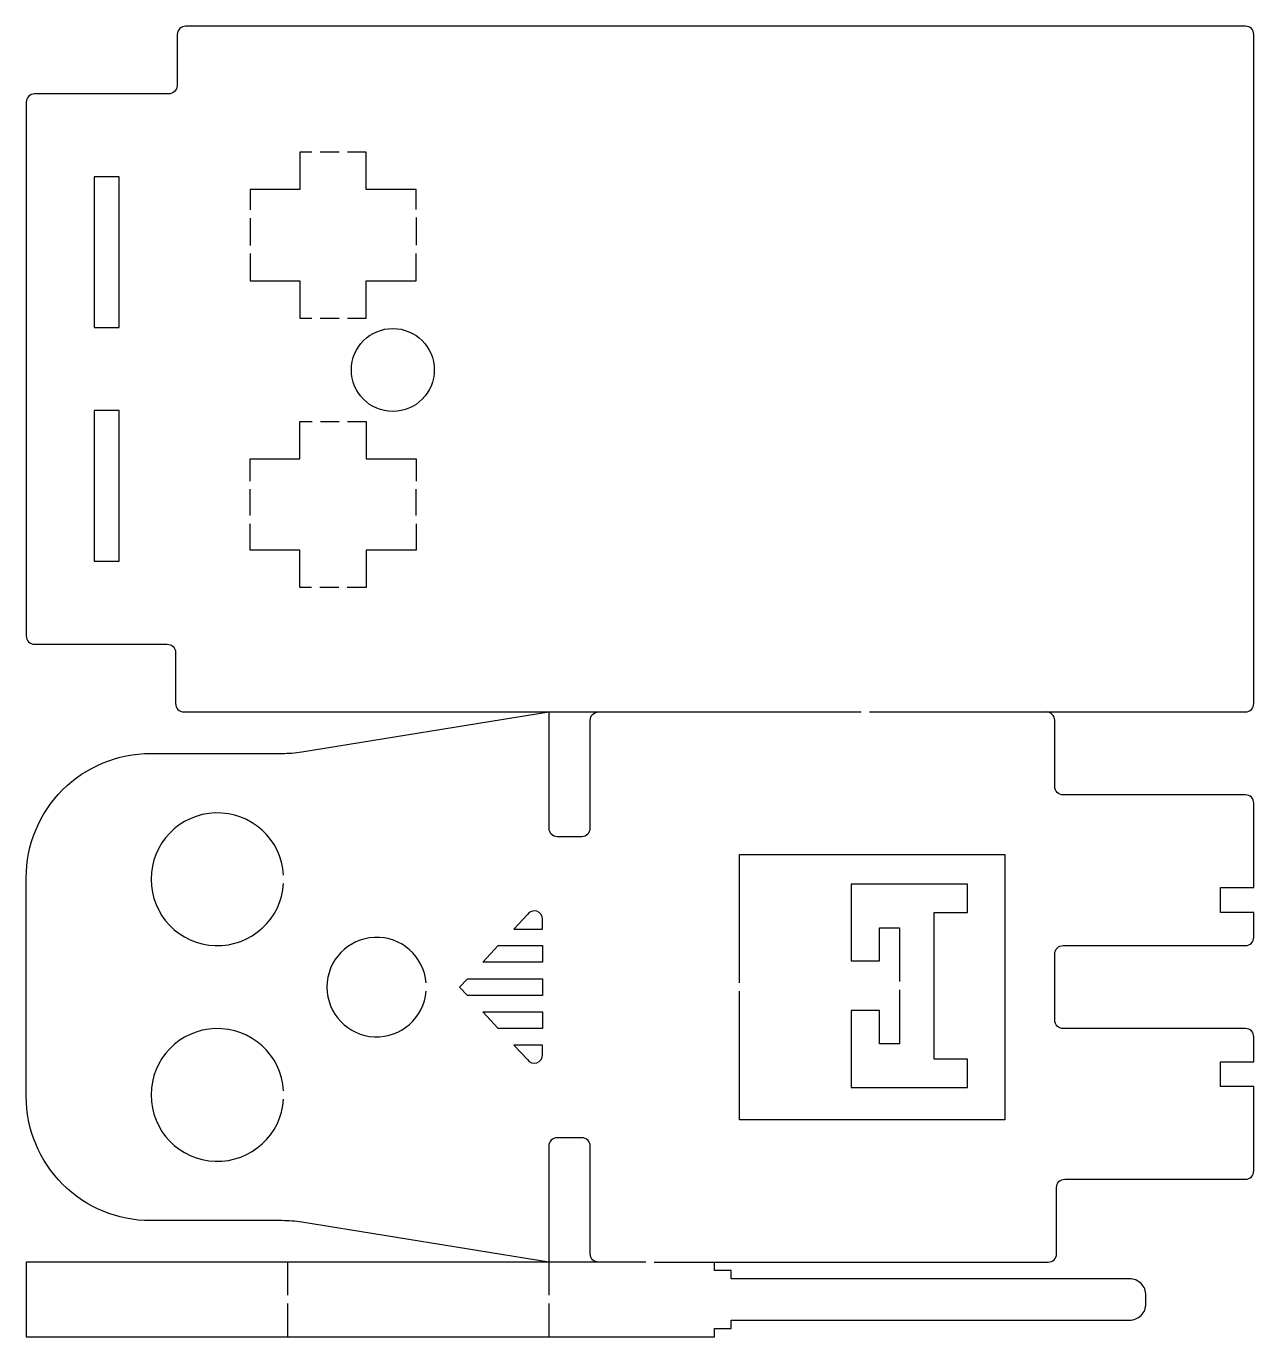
# Model space of a CAD drawing. Extents: x 1 to 149, y 1 to 159.
import ezdxf

# ---------------------------------------------------------------- set-up
doc = ezdxf.new("R2010")
doc.units = 0
doc.header["$MEASUREMENT"] = 0
doc.layers.add('Corte exterior', color=1, linetype='Continuous', true_color=0xff0000)

msp = doc.modelspace()

# ---------------------------------------------------------------- linework, layer by layer
at = {"layer": 'Corte exterior'}
for p, q in [((2, 150.83), (2, 150.83)), ((38.72, 143.8), (36.45, 143.8)), ((48, 135.92), (48, 132.61)), ((28, 135.86), (28, 132.58)), ((36.45, 123.8), (38.72, 123.8)), ((36.48, 111.33), (38.74, 111.33)), ((28, 100), (28, 103.17)), ((48, 100), (48, 103.17)), ((38.69, 91.33), (36.39, 91.33)), ((32.5, 10), (32.5, 6)), ((32.5, 5), (32.5, 1)), ((64, 5), (64, 1))]:
    msp.add_line(p, q, dxfattribs=at)
for points in [[(102.68, 76.33), (148, 76.33, 0.414214), (149, 77.33), (149, 158, 0.414214), (148, 159), (20.22, 159, 0.414214), (19.21, 158.01), (19.18, 151.83, -0.414214), (18.17, 150.84), (2, 150.83, 0.414214), (1, 149.83), (1, 85.5, 0.414214), (2, 84.5), (18, 84.5, -0.414214), (19, 83.5), (19, 77.33, 0.414214), (20, 76.33), (101.68, 76.33)], [(64, 10), (34.22, 14.81, 0.040044), (31.83, 15), (16, 15, -0.414214), (1, 30), (1, 56.33, -0.414214), (16, 71.33), (23.2, 71.33), (24.2, 71.33), (31.83, 71.33, 0.040044), (34.22, 71.52), (64, 76.33), (64, 62.33, 0.414214), (65, 61.33), (68, 61.33, 0.414214), (69, 62.33), (69, 75.33, -0.414214), (70, 76.33)], [(76.69, 10), (124.22, 10, 0.414214), (125.22, 11), (125.22, 19, -0.414214), (126.22, 20), (148, 20, 0.414214), (149, 21), (149, 31.16), (145, 31.16), (145, 34.16), (149, 34.16), (149, 37.16, 0.414214), (148, 38.16), (126, 38.16, -0.414214), (125, 39.16), (125, 47.16, -0.414214), (126, 48.16), (148, 48.16, 0.414214), (149, 49.16), (149, 52.16), (145, 52.16), (145, 55.16), (149, 55.16), (149, 65.33, 0.414214), (148, 66.33), (126, 66.33, -0.414214), (125, 67.33), (125, 75.33, 0.414214), (124, 76.33)], [(70, 10, -0.414214), (69, 11), (69, 24, 0.414214), (68, 25), (65, 25, 0.414214), (64, 24), (64, 6)], [(75.69, 10), (1, 10), (1, 1), (84, 1), (84, 2), (86, 2), (86, 3), (134, 3, 0.414214), (136, 5), (136, 6, 0.414214), (134, 8), (86, 8), (86, 9), (84, 9), (84, 10)]]:
    msp.add_lwpolyline(points, format="xyb", dxfattribs=at)
for points in [[(35.45, 143.8), (34, 143.8), (34, 139.3), (28, 139.3), (28, 136.86)], [(48, 136.92), (48, 139.3), (42, 139.3), (42, 143.8), (39.72, 143.8)], [(28, 131.58), (28, 128.3), (34, 128.3), (34, 123.8), (35.45, 123.8)], [(39.72, 123.8), (42, 123.8), (42, 128.3), (48, 128.3), (48, 131.61)], [(28, 104.17), (28, 106.83), (34, 106.83), (34, 111.33), (35.48, 111.33)], [(39.74, 111.33), (42, 111.33), (42, 106.83), (48, 106.83), (48, 104.17)], [(35.39, 91.33), (34, 91.33), (34, 95.83), (28, 95.83), (28, 99)], [(48, 99), (48, 95.83), (42, 95.83), (42, 91.33), (39.69, 91.33)], [(87, 43.66), (87, 59.16), (119, 59.16), (119, 27.16), (87, 27.16), (87, 42.66)], [(106.28, 42.82), (106.28, 36.32), (103.88, 36.32), (103.88, 40.32), (100.47, 40.32), (100.47, 31.07), (114.47, 31.07), (114.47, 34.47), (110.47, 34.47), (110.47, 52.17), (114.47, 52.17), (114.47, 55.57), (100.47, 55.57), (100.47, 46.31), (103.88, 46.31), (103.88, 50.32), (106.28, 50.32), (106.28, 43.82)]]:
    msp.add_lwpolyline(points, dxfattribs=at)
for points in [[(12.2, 122.66), (12.2, 140.83), (9.2, 140.83), (9.2, 122.66)], [(9.2, 112.66), (9.2, 94.5), (12.2, 94.5), (12.2, 112.66)], [(63.25, 46.16), (56.05, 46.16), (57.92, 48.16), (63.25, 48.16)], [(53.25, 43.16), (54.19, 44.16), (63.25, 44.16), (63.25, 42.16), (54.19, 42.16)], [(63.25, 38.16), (57.92, 38.16), (56.05, 40.16), (63.25, 40.16)]]:
    msp.add_lwpolyline(points, close=True, dxfattribs=at)
for points in [[(63.25, 51.34, 0.731723), (61.43, 51.92), (59.79, 50.16), (63.25, 50.16)], [(63.25, 36.16), (59.79, 36.16), (61.43, 34.41, 0.731723), (63.25, 34.98)]]:
    msp.add_lwpolyline(points, format="xyb", close=True, dxfattribs=at)
msp.add_circle((45.2, 117.56), 5, dxfattribs=at)
for centre, radius, start, end in [((24.05, 56.16), 8, 3.581, 356.419), ((43.25, 43.16), 6, 4.7746, 355.2254), ((24.05, 30.16), 8, 3.581, 356.419)]:
    msp.add_arc(centre, radius, start, end, dxfattribs=at)

doc.saveas('drawing.dxf')
